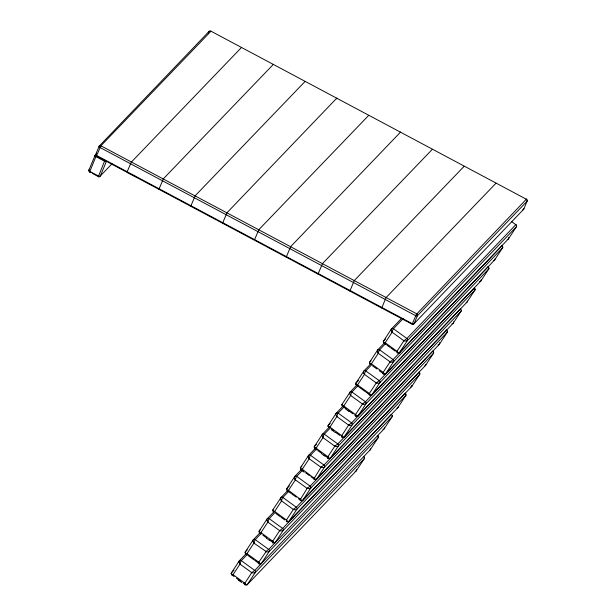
<?xml version="1.0" encoding="UTF-8"?>
<svg xmlns="http://www.w3.org/2000/svg" width="616" height="616" viewBox="0 0 616 616"><rect width="100%" height="100%" fill="white"/><g stroke="black" fill="none" stroke-linecap="round" stroke-linejoin="round"><path stroke-width="0.92" d="M416.539 314.16L526.488 199.084L526.426 199.576M210.988 31.216L101.062 145.638L96.612 155.455L95.234 155.625L99.168 146.169L208.878 31.616A1.563 1.348 43.8 0 1 210.772 31.085L526.803 199.469M241.418 47.555L131.27 162.185L126.858 172.411L142.242 180.442M273.242 64.511L163.348 178.825L158.913 189.328M305.066 81.474L195.172 195.78L190.737 206.283M368.715 115.385L258.82 229.699L254.385 240.194L239.231 232.124M432.355 149.303L322.468 263.61L318.033 274.112M464.179 166.258L354.292 280.565L349.857 291.068M496.003 183.214L386.116 297.528L381.681 308.023M88.712 170.601L95.087 155.317L96.412 153.923M88.689 170.57L88.873 170.016A1.563 0.762 22.9 0 0 89.682 171.317L98.321 175.922A1.563 0.762 22.9 0 0 100.239 176.068L111.996 163.794M304.235 472.264L301.047 469.677M377.862 435.358L377.662 435.627A1.563 1.348 43.8 0 1 378.185 437.676L370.293 449.726L254.762 570.416L251.759 572.657L244.852 583.198A2.872 0.755 -73.4 0 0 244.929 584.853A2.502 0.654 -73.4 0 0 245.376 584.73L243.135 583.098M474.605 287.726L365.442 401.778L362.439 404.019L355.532 414.56A2.872 0.755 -73.4 0 0 355.609 416.224A2.502 0.654 -73.4 0 0 356.063 416.1A1.563 1.348 43.8 0 0 358.065 415.877L467.028 302.094L474.928 290.044A2.502 1.101 8.9 0 0 475.005 289.381A2.872 1.263 8.9 0 0 474.697 289.02M336.729 98.868L336.875 98.059L226.996 212.736L222.561 223.238M95.087 155.317A1.563 0.762 22.9 0 0 95.896 156.618L89.582 172.11M104.535 161.223L98.344 176.6A1.563 1.348 43.8 0 0 100.239 176.068L106.453 161.369A1.563 0.762 22.9 0 1 104.535 161.223L95.896 156.618M208.223 33.156L208.878 31.616A1.563 0.762 22.9 0 1 209.663 31.424M269.177 518.641A2.502 0.654 -73.4 0 0 268.599 519.604A2.872 0.755 -73.4 0 0 267.868 522.098L260.945 532.648L259.659 533.117L253.222 539.855L245.322 551.905A1.563 1.348 43.8 0 0 245.846 553.953L247.001 553.645L253.907 543.096A2.872 0.755 -73.4 0 1 254.647 540.594A2.502 0.654 -73.4 0 1 255.224 539.639L261.061 533.548M405.59 394.471A2.872 1.263 8.9 0 1 405.913 394.833A2.502 1.101 8.9 0 1 405.828 395.495L397.928 407.546L288.966 521.328A2.502 1.247 58.5 0 1 288.18 521.482A2.872 1.432 58.5 0 1 286.432 520.012L274.644 511.465A2.872 1.263 8.9 0 1 272.88 510.395A2.502 1.101 8.9 0 1 272.957 509.725L280.865 497.674L287.349 490.906M301.17 469.815L294.679 476.584L286.786 488.634A2.502 1.101 8.9 0 0 286.71 489.304A2.872 1.263 8.9 0 0 288.465 490.367L300.5 499.407M314.414 447.894A1.563 1.348 43.8 0 1 314.422 446.454L322.322 434.403L329.46 426.957M357.28 416.046A2.872 1.432 58.5 0 1 355.532 414.56L343.743 406.013A2.872 1.263 8.9 0 1 341.98 404.943A2.502 1.101 8.9 0 1 342.065 404.273L349.965 392.223L356.448 385.454L357.565 384.923L364.472 374.382A2.872 0.755 -73.4 0 1 365.203 371.872A2.502 0.654 -73.4 0 1 365.788 370.917L371.625 364.826M355.732 384.253A1.563 1.348 43.8 0 1 355.886 383.183L363.786 371.132L370.27 364.364L371.379 363.833L378.293 353.291L378.108 352.306M317.194 450.134L314.768 448.725L316.1 448.194L323.007 437.645A2.872 0.755 -73.4 0 1 323.747 435.142A2.502 0.654 -73.4 0 1 324.324 434.188L330.161 428.097M247.27 549.872L245.322 551.905A2.502 1.101 8.9 0 0 245.253 552.575A2.872 1.263 8.9 0 0 247.008 553.638L258.789 562.192A2.872 1.432 58.5 0 0 260.545 563.678A2.502 1.247 58.5 0 0 261.323 563.517L269.223 551.459L378.185 437.676A2.502 1.101 8.9 0 0 378.262 437.013A2.872 1.263 8.9 0 0 377.955 436.652M488.819 268.291A2.502 1.101 8.9 0 1 488.75 268.953L379.779 382.736L371.887 394.787A1.563 1.348 43.8 0 1 370.231 395.202M515.584 224.547L516.054 224.424L406.899 338.507L403.903 340.748L396.989 351.289A2.872 0.755 -73.4 0 0 397.074 352.953A2.502 0.654 -73.4 0 0 397.52 352.829A1.563 1.348 43.8 0 0 399.522 352.606L407.422 340.556L516.393 226.773A2.502 1.101 8.9 0 0 516.516 226.226M273.997 543.035A1.563 1.348 43.8 0 0 275.275 542.511L283.168 530.461L392.138 416.678A2.502 1.101 8.9 0 0 392.207 416.016A2.872 1.263 8.9 0 0 392.138 415.892M342.588 406.321L343.743 406.013L350.65 395.472A2.872 0.755 -73.4 0 1 351.389 392.962A2.502 0.654 -73.4 0 1 351.967 392.007L357.804 385.916M384.053 374.112A1.563 1.348 43.8 0 1 383.699 373.912A2.502 0.654 -73.4 0 1 383.252 374.028A2.872 0.755 -73.4 0 1 383.175 372.38L390.082 361.838L393.077 359.598L502.24 245.515L501.763 245.638M366.143 392.292L369.885 395.002A2.502 0.654 -73.4 0 1 369.438 395.118A2.872 0.755 -73.4 0 1 369.354 393.47L376.26 382.929L379.264 380.688L488.18 266.628M289.381 485.924L286.786 488.634A1.563 1.348 43.8 0 0 287.31 490.683L288.457 490.375L295.372 479.825A2.872 0.755 -73.4 0 1 296.103 477.323A2.502 0.654 -73.4 0 1 296.689 476.368L302.525 470.278M461.115 310.349A2.872 1.263 8.9 0 1 461.199 310.472A2.502 1.101 8.9 0 1 461.115 311.134L453.214 323.184L344.244 436.967A1.563 1.348 43.8 0 1 342.242 437.183A2.502 0.654 -73.4 0 1 341.795 437.298A2.872 0.755 -73.4 0 1 341.718 435.651L348.618 425.109L351.62 422.869L460.429 308.855M327.966 458.404A2.872 0.755 -73.4 0 1 327.897 456.741L334.796 446.2L337.799 443.959L446.723 329.899M314.214 478.332L320.982 467.29L323.978 465.049L432.794 351.035M245.769 554.084L239.285 560.86L231.385 572.911A1.563 1.348 43.8 0 0 231.909 574.959L233.064 574.651L239.97 564.102A2.872 0.755 -73.4 0 1 240.702 561.592A2.502 0.654 -73.4 0 1 241.287 560.645L247.124 554.554M300.392 499.422L307.161 488.38L310.156 486.14L419.173 372.049M405.305 393.447A1.563 1.348 43.8 0 1 405.828 395.495L296.858 509.278L288.966 521.328A1.563 1.348 43.8 0 1 286.964 521.544A2.502 0.654 -73.4 0 1 286.517 521.66A2.872 0.755 -73.4 0 1 286.432 520.012L293.339 509.471L296.335 507.23L405.467 393.131M272.819 542.858A2.872 0.755 -73.4 0 1 272.742 541.195L279.649 530.653L282.644 528.42L391.46 414.399M401.155 318.795L391.422 328.952L383.529 341.002A2.502 1.101 8.9 0 0 383.452 341.672A2.872 1.263 8.9 0 0 385.208 342.735L396.989 351.289A2.872 1.432 58.5 0 0 398.745 352.775A2.502 1.247 58.5 0 0 399.53 352.614M403.157 318.58L393.432 328.736A2.502 0.654 -73.4 0 0 392.846 329.699A2.872 0.755 -73.4 0 0 392.115 332.193L385.2 342.742L384.053 343.05A1.563 1.348 43.8 0 1 383.745 342.773M385.47 338.969L383.529 341.002A1.563 1.348 43.8 0 0 383.514 342.442M384.091 343.274L377.6 350.042L369.708 362.093A2.502 1.101 8.9 0 0 369.631 362.762A2.872 1.263 8.9 0 0 371.386 363.825L383.167 372.38A2.872 1.432 58.5 0 0 384.923 373.866A2.502 1.247 58.5 0 0 385.708 373.704L494.671 259.913L502.571 247.863A2.502 1.101 8.9 0 0 502.641 247.201A2.872 1.263 8.9 0 0 502.333 246.839M385.447 343.736L379.61 349.826A2.502 0.654 -73.4 0 0 379.025 350.789M371.001 360.737L369.708 362.093A1.563 1.348 43.8 0 0 370.231 364.141L370.278 364.418M355.886 383.183L358.481 380.472M342.627 406.545L336.144 413.313L328.243 425.363A1.563 1.348 43.8 0 0 328.043 426.056M343.982 407.007L338.145 413.097A2.502 0.654 -73.4 0 0 337.568 414.06A2.872 0.755 -73.4 0 0 336.837 416.555L329.922 427.104L328.767 427.412A1.563 1.348 43.8 0 1 328.089 426.434M330.191 423.331L328.243 425.363A2.502 1.101 8.9 0 0 328.174 426.033M399.522 352.606L508.493 238.823L516.393 226.773A1.563 1.348 43.8 0 0 515.869 224.725L511.372 221.467M314.422 446.454L316.37 444.421M314.992 448.725L308.5 455.493L300.608 467.544A2.502 1.101 8.9 0 0 300.531 468.214A2.872 1.263 8.9 0 0 302.287 469.277L314.322 478.316M316.347 449.187L310.502 455.278A2.502 0.654 -73.4 0 0 309.925 456.24A2.872 0.755 -73.4 0 0 309.194 458.735L302.279 469.284L301.016 469.916M301.902 466.189L300.608 467.544A1.563 1.348 43.8 0 0 300.824 469.315M288.704 491.368L282.867 497.458A2.502 0.654 -73.4 0 0 282.29 498.421A2.872 0.755 -73.4 0 0 281.558 500.916L274.644 511.465L273.489 511.773A1.563 1.348 43.8 0 1 272.965 509.725M273.658 512.088L267.175 518.857L259.274 530.907A2.502 1.101 8.9 0 0 259.197 531.577A2.872 1.263 8.9 0 0 260.953 532.64L272.734 541.202A2.872 1.432 58.5 0 0 274.49 542.681A2.502 1.247 58.5 0 0 275.275 542.519M269.177 518.649L282.644 528.42A1.563 1.348 43.8 0 1 283.168 530.461A2.502 1.101 8.9 0 1 282.22 530.869A2.872 1.263 8.9 0 1 279.656 530.645L267.86 522.106A2.872 1.432 58.5 0 1 266.921 519.773A2.502 1.247 58.5 0 1 267.167 518.857A1.563 1.348 43.8 0 1 269.177 518.649L275.013 512.55M260.568 529.56L259.274 530.907A1.563 1.348 43.8 0 0 259.498 532.678M233.98 570.2L231.385 572.911A2.502 1.101 8.9 0 0 231.308 573.581A2.872 1.263 8.9 0 0 233.064 574.643L244.852 583.198A2.872 1.432 58.5 0 0 246.6 584.676M526.911 200.323A1.563 0.762 22.9 0 1 527.111 201.186L523.746 209.17L414.037 323.723A1.563 1.348 43.8 0 1 412.142 324.255L416.578 313.752L100.462 145.561M286.209 257.157L290.644 246.654L400.585 132.063M404.389 340.563L403.903 340.748L392.115 332.201A2.872 1.432 58.5 0 1 391.175 329.868A2.502 1.247 58.5 0 1 391.422 328.952A1.563 1.348 43.8 0 1 393.432 328.736L406.899 338.507A1.563 1.348 43.8 0 1 407.422 340.556A2.502 1.101 8.9 0 1 406.468 340.964M390.567 361.654L390.082 361.838L378.293 353.291L377.916 352.329M376.746 382.744L376.26 382.929L364.472 374.382A2.872 1.432 58.5 0 1 363.532 372.049A2.502 1.247 58.5 0 1 363.779 371.132A1.563 1.348 43.8 0 1 365.788 370.917L379.264 380.688A1.563 1.348 43.8 0 1 379.779 382.736M362.932 403.834L362.439 404.019L350.65 395.472A2.872 1.432 58.5 0 1 349.711 393.139A2.502 1.247 58.5 0 1 349.957 392.223A1.563 1.348 43.8 0 1 351.967 392.007L365.442 401.778A1.563 1.348 43.8 0 1 365.966 403.827L358.065 415.877A2.502 1.247 58.5 0 1 357.28 416.031M349.11 424.925L348.618 425.109L336.829 416.562A2.872 1.432 58.5 0 1 335.889 414.229A2.502 1.247 58.5 0 1 336.144 413.313A1.563 1.348 43.8 0 1 338.145 413.097L351.62 422.869A1.563 1.348 43.8 0 1 352.144 424.917L344.244 436.967A2.502 1.247 58.5 0 1 343.459 437.121M335.289 446.015L334.796 446.2L323.007 437.645A2.872 1.432 58.5 0 1 322.076 435.32A2.502 1.247 58.5 0 1 322.322 434.403A1.563 1.348 43.8 0 1 324.324 434.188L337.799 443.959A1.563 1.348 43.8 0 1 338.323 446.007L330.422 458.058A1.563 1.348 43.8 0 1 329.152 458.581M321.467 467.105L320.982 467.29L309.194 458.735A2.872 1.432 58.5 0 1 308.254 456.41A2.502 1.247 58.5 0 1 308.5 455.493A1.563 1.348 43.8 0 1 310.502 455.278L323.978 465.049A1.563 1.348 43.8 0 1 324.501 467.097L316.601 479.148A1.563 1.348 43.8 0 1 314.953 479.564M307.646 488.195L307.161 488.38L295.372 479.825A2.872 1.432 58.5 0 1 294.433 477.5A2.502 1.247 58.5 0 1 294.679 476.584M293.824 509.286L293.339 509.471L281.55 500.916A2.872 1.432 58.5 0 1 280.611 498.59M280.134 530.476L279.649 530.653L280.165 530.584M266.189 551.466L258.789 562.192A2.872 0.755 -73.4 0 0 258.866 563.856A2.502 0.654 -73.4 0 0 259.321 563.732A1.563 1.348 43.8 0 0 261.323 563.509M252.244 572.472L251.759 572.657L239.97 564.102A2.872 1.432 58.5 0 1 239.031 561.777M384.399 342.981L385.2 342.742L384.346 342.789M370.586 364.071L371.379 363.833L370.524 363.879M356.764 385.162L357.565 384.923L369.354 393.47A2.872 1.432 58.5 0 0 371.101 394.956A2.502 1.247 58.5 0 0 371.887 394.794L480.85 281.004L488.75 268.953A1.563 1.348 43.8 0 0 488.226 266.905M342.943 406.252L343.743 406.013L342.881 406.06M329.121 427.342L329.922 427.104L341.711 435.651A2.872 1.432 58.5 0 0 343.466 437.137M315.3 448.433L316.1 448.194L327.889 456.741A2.872 1.432 58.5 0 0 329.645 458.227A2.502 1.247 58.5 0 0 330.43 458.065L439.393 344.275L447.285 332.224A2.502 1.101 8.9 0 0 447.362 331.562A2.872 1.263 8.9 0 0 446.9 331.077M301.478 469.523L302.279 469.284L301.424 469.33M287.664 490.613L288.457 490.375L287.603 490.421M273.843 511.703L274.644 511.465L273.781 511.511M260.152 532.886L260.945 532.648L260.091 532.694M246.2 553.884L247.001 553.645L246.138 553.692M232.263 574.89L233.064 574.651L232.201 574.697M363.771 456.325L363.725 456.633A1.563 1.348 43.8 0 1 364.249 458.681L356.348 470.732L247.386 584.515A1.563 1.348 43.8 0 1 245.73 584.931M404.419 340.679L403.903 340.748A2.872 1.263 8.9 0 0 406.483 340.971M390.598 361.769L390.082 361.838A2.872 1.263 8.9 0 0 392.661 362.062M376.776 382.859L376.26 382.929A2.872 1.263 8.9 0 0 378.84 383.152A2.502 1.101 8.9 0 0 379.787 382.736M362.955 403.95L362.439 404.019A2.872 1.263 8.9 0 0 365.019 404.242A2.502 1.101 8.9 0 0 365.966 403.827L474.928 290.044A1.563 1.348 43.8 0 0 474.405 287.995M349.133 425.04L348.618 425.109A2.872 1.263 8.9 0 0 351.197 425.333A2.502 1.101 8.9 0 0 352.144 424.917L461.107 311.134A1.563 1.348 43.8 0 0 460.583 309.086M335.312 446.13L334.796 446.2A2.872 1.263 8.9 0 0 337.375 446.423A2.502 1.101 8.9 0 0 338.323 446.007L447.285 332.224A1.563 1.348 43.8 0 0 446.769 330.176M321.498 467.221L320.982 467.29A2.872 1.263 8.9 0 0 323.554 467.513A2.502 1.101 8.9 0 0 324.509 467.097L433.472 353.315A2.502 1.101 8.9 0 0 433.541 352.652A2.872 1.263 8.9 0 0 433.364 352.406M307.677 488.311L307.161 488.38A2.872 1.263 8.9 0 0 309.74 488.603A2.502 1.101 8.9 0 0 310.687 488.188L419.65 374.405A2.502 1.101 8.9 0 0 419.719 373.743A2.872 1.263 8.9 0 0 419.65 373.619M293.855 509.401L293.339 509.471A2.872 1.263 8.9 0 0 295.919 509.694A2.502 1.101 8.9 0 0 296.866 509.278A1.563 1.348 43.8 0 0 296.335 507.23L282.867 497.458A1.563 1.348 43.8 0 0 280.865 497.674A2.502 1.247 58.5 0 0 280.619 498.598M266.212 551.582L253.907 543.096A2.872 1.432 58.5 0 1 252.968 540.771A2.502 1.247 58.5 0 1 253.222 539.855A1.563 1.348 43.8 0 1 255.224 539.639L268.699 549.41A1.563 1.348 43.8 0 1 269.223 551.459A2.502 1.101 8.9 0 1 268.268 551.867A2.872 1.263 8.9 0 1 265.704 551.643L268.699 549.41L384.238 428.728L392.138 416.678A1.563 1.348 43.8 0 0 391.614 414.637M252.275 572.587L251.759 572.657A2.872 1.263 8.9 0 0 254.339 572.872A2.502 1.101 8.9 0 0 255.286 572.464L364.249 458.681A2.502 1.101 8.9 0 0 364.318 458.011M100.508 145.692L101.062 145.638A1.563 1.348 43.8 0 0 99.168 146.169A1.563 0.762 22.9 0 0 99.977 147.478L415.492 315.592A1.563 0.762 22.9 0 0 417.409 315.738L527.111 201.186A1.563 1.348 43.8 0 0 526.28 199.199L526.765 199.338M356.702 384.969L357.565 384.923A2.872 1.263 8.9 0 1 355.802 383.853A2.502 1.101 8.9 0 1 355.879 383.183M329.06 427.15L329.922 427.104A2.872 1.263 8.9 0 1 328.159 426.033M315.246 448.24L316.1 448.194M96.612 155.455L412.119 323.577A1.563 0.762 22.9 0 0 414.037 323.723L417.409 315.738A1.563 1.348 43.8 0 0 416.578 313.752L416.755 314.206M95.264 155.409L105.875 161.061M107.392 161.869L126.334 171.964M143.004 180.85L152.853 186.094M153.607 186.502L168.769 194.571M169.523 194.979L179.371 200.223M180.134 200.631L216.501 220.012M217.255 220.412L227.866 226.064M228.621 226.472L238.477 231.716M255.147 240.602L264.995 245.846M265.75 246.254L291.514 259.983M292.269 260.383L333.187 282.182M333.949 282.59L359.705 296.319M360.468 296.72L407.068 321.552M407.915 321.999L412.581 324.501M91.145 172.765L89.705 172.003A1.563 1.348 43.8 0 1 88.873 170.016M92.585 173.535L98.783 176.846M384.8 343.597L386.294 344.683M387.041 345.222L390.036 347.393M390.783 347.94L395.28 351.197M372.472 365.773L376.969 369.03M379.21 370.655L383.699 373.912M358.658 386.863L356.41 385.231A1.563 1.348 43.8 0 1 355.879 384.623M359.405 387.402L365.388 391.745M343.335 406.868L346.331 409.039M347.824 410.125L353.068 413.921M354.562 415.007L356.063 416.093M345.699 408.993L349.064 411.434M331.015 429.044L333.256 430.669M335.504 432.301L339.994 435.558M331.878 430.083L335.243 432.524M317.941 450.673L321.683 453.391M323.931 455.016L328.42 458.273A1.563 1.348 43.8 0 0 328.775 458.473M321.429 453.615L324.794 456.056M301.132 469.592L303.372 471.225M305.621 472.849L309.363 475.567M310.857 476.653L314.599 479.363M287.31 490.683L291.052 493.401M291.799 493.94L296.288 497.197M298.537 498.829L300.031 499.915M275.729 513.405L280.226 516.662M280.973 517.201L284.715 519.919M259.798 532.956L261.292 534.041M262.793 535.127L266.536 537.845M269.523 540.016L273.265 542.727M266.274 538.068L269.639 540.509M245.846 553.953L247.347 555.039M248.094 555.586L254.077 559.929M254.832 560.468L259.321 563.725M231.909 574.959L234.157 576.584M236.398 578.216L240.887 581.473M238.384 580.072L241.749 582.513M397.243 351.775L396.989 351.289L397.135 351.79M383.421 372.865L383.167 372.38L383.314 372.88M369.608 393.955L369.354 393.47L369.492 393.971M355.786 415.045L355.532 414.56L355.678 415.061M341.965 436.136L341.711 435.651L341.857 436.151M328.143 457.226L327.889 456.741L328.035 457.241M286.686 520.497L286.432 520.012L286.571 520.512M272.996 541.68L272.734 541.202L272.88 541.695M259.043 562.678L258.789 562.192L258.936 562.693M245.106 583.683L244.852 583.198L244.991 583.698M391.738 331.239L392.115 332.201L391.922 331.215M364.095 373.419L364.472 374.382L364.287 373.396M350.273 394.51L350.65 395.472L350.465 394.486M336.459 415.6L336.829 416.562L336.644 415.577M322.638 436.69L323.007 437.645L322.822 436.667M308.816 457.78L309.194 458.735L309.001 457.757M294.995 478.871L295.372 479.825L295.187 478.848M281.173 499.961L281.55 500.916L281.366 499.938M267.483 521.144L267.86 522.106L267.675 521.121M253.538 542.142L253.907 543.096L253.723 542.118M239.593 563.139L239.97 564.102L239.786 563.124M479.579 281.527A1.563 1.348 43.8 0 0 480.85 281.004A2.502 1.247 58.5 0 0 481.096 280.088A2.872 1.432 58.5 0 0 481.081 279.88M239.039 561.784A2.502 1.247 58.5 0 1 239.278 560.853A1.563 1.348 43.8 0 1 241.287 560.645L254.762 570.416A1.563 1.348 43.8 0 1 255.278 572.464L247.386 584.515A2.502 1.247 58.5 0 1 246.6 584.669M355.078 471.255A1.563 1.348 43.8 0 0 356.348 470.732A2.502 1.247 58.5 0 0 356.595 469.815A2.872 1.432 58.5 0 0 356.579 469.608M451.936 323.708A1.563 1.348 43.8 0 0 453.214 323.184A2.502 1.247 58.5 0 0 453.453 322.268A2.872 1.432 58.5 0 0 453.399 321.837M314.945 448.502A1.563 1.348 43.8 0 1 314.645 448.225M314.422 446.454A2.502 1.101 8.9 0 0 314.353 447.124A2.872 1.263 8.9 0 0 316.108 448.186M438.115 344.798A1.563 1.348 43.8 0 0 439.393 344.275A2.502 1.247 58.5 0 0 439.632 343.358A2.872 1.432 58.5 0 0 439.516 342.696M328.42 458.281A2.502 0.654 -73.4 0 1 327.974 458.389M502.048 245.815A1.563 1.348 43.8 0 1 502.571 247.863L393.601 361.646L385.708 373.696A1.563 1.348 43.8 0 1 384.43 374.22M392.654 362.054A2.502 1.101 8.9 0 0 393.609 361.646A1.563 1.348 43.8 0 0 393.077 359.598L379.61 349.826A1.563 1.348 43.8 0 0 377.6 350.042A2.502 1.247 58.5 0 0 377.362 350.966A2.872 1.432 58.5 0 0 378.301 353.284A2.872 0.755 -73.4 0 1 379.025 350.781M493.778 260.445A1.563 1.348 43.8 0 0 494.671 259.913A2.502 1.247 58.5 0 0 494.91 258.997M432.948 351.266A1.563 1.348 43.8 0 1 433.472 353.315L425.571 365.365L316.601 479.148A2.502 1.247 58.5 0 1 315.815 479.302A2.872 1.432 58.5 0 1 314.075 477.831A2.872 0.755 -73.4 0 0 314.152 479.494A2.502 0.654 -73.4 0 0 314.43 479.502M424.678 365.896A1.563 1.348 43.8 0 0 425.571 365.365A2.502 1.247 58.5 0 0 425.81 364.449M382.967 429.252A1.563 1.348 43.8 0 0 384.238 428.728A2.502 1.247 58.5 0 0 384.476 427.812M273.181 542.812A2.502 0.654 -73.4 0 1 272.826 542.842M294.679 476.584A1.563 1.348 43.8 0 1 296.689 476.368L310.156 486.14A1.563 1.348 43.8 0 1 310.68 488.188L302.787 500.238A2.502 1.247 58.5 0 1 302.002 500.392A2.872 1.432 58.5 0 1 300.254 498.922A2.872 0.755 -73.4 0 0 300.331 500.585A2.502 0.654 -73.4 0 0 300.693 500.538M419.126 372.357A1.563 1.348 43.8 0 1 419.65 374.405L411.75 386.455L302.787 500.238A1.563 1.348 43.8 0 1 300.777 500.454M410.479 386.979A1.563 1.348 43.8 0 0 411.75 386.455A2.502 1.247 58.5 0 0 411.988 385.539M411.973 385.331A2.872 1.432 58.5 0 1 412.004 385.547M369.4 450.257A1.563 1.348 43.8 0 0 370.293 449.726A2.502 1.247 58.5 0 0 370.532 448.81M507.954 239.27A1.563 1.348 43.8 0 0 508.493 238.823A2.502 1.247 58.5 0 0 508.731 237.907A2.872 1.432 58.5 0 0 508.677 237.476M507.599 239.355A1.563 1.348 43.8 0 1 507.222 239.347M342.288 406.044A1.563 1.348 43.8 0 1 342.065 404.273M466.135 302.625A1.563 1.348 43.8 0 0 467.028 302.094A2.502 1.247 58.5 0 0 467.275 301.178A2.872 1.432 58.5 0 0 467.259 300.97M397.035 408.077A1.563 1.348 43.8 0 0 397.928 407.546A2.502 1.247 58.5 0 0 398.175 406.822M523.739 208.547A1.563 0.762 22.9 0 1 523.746 209.17A1.563 1.348 43.8 0 1 522.599 209.894"/></g></svg>
